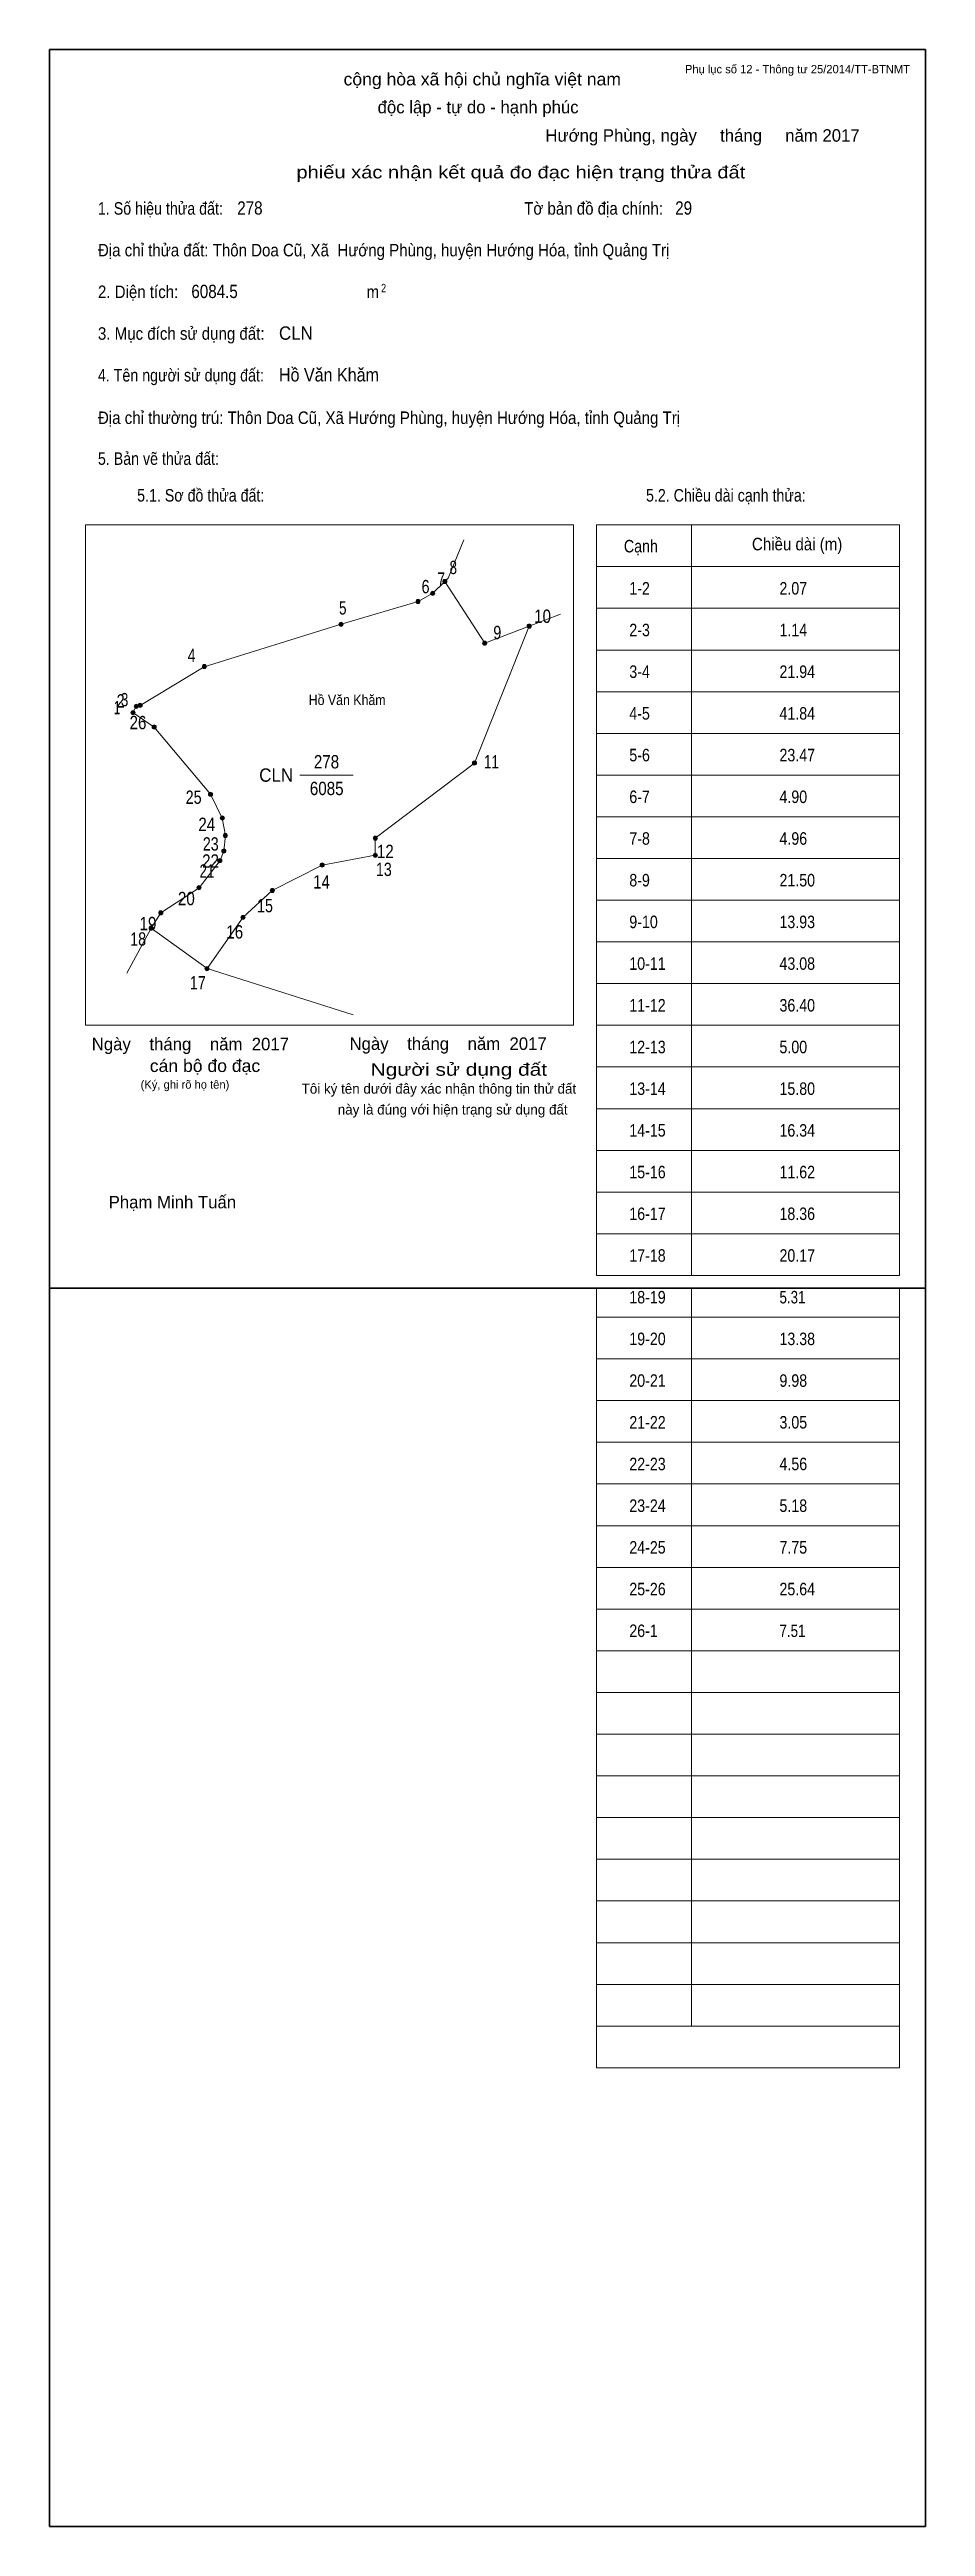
# Model space of a CAD drawing. Header units: centimetres. Extents: x 0 to 21, y -29.7 to 29.7.
import ezdxf
from ezdxf.enums import TextEntityAlignment as Align

# ---------------------------------------------------------------- set-up
doc = ezdxf.new("R2010")
doc.units = ezdxf.units.CM
doc.header["$LTSCALE"] = 0.12
for name, color, linetype in [('2', 7, 'Continuous'), ('30', 7, 'Continuous'), ('34', 7, 'Continuous')]:
    doc.layers.add(name, color=color, linetype=linetype)
for name, color, linetype, lineweight in [('32', 7, 'Continuous', 13), ('33', 7, 'Continuous', 13), ('6', 7, 'Continuous', 13), ('63', 7, 'Continuous', 13)]:
    doc.layers.add(name, color=color, linetype=linetype, lineweight=lineweight)

msp = doc.modelspace()

# ---------------------------------------------------------------- hatches: boundary and pattern name
at = {"layer": '32'}
for points in [[(9.2349, 16.6588, 1), (9.1349, 16.6588, 1)], [(9.526, 16.9426, 1), (9.426, 16.9426, 1)], [(8.8839, 16.4636, 1), (8.7839, 16.4636, 1)], [(7.0386, 15.9166, 1), (6.9386, 15.9166, 1)], [(10.4839, 15.4623, 1), (10.3839, 15.4623, 1)], [(11.55, 15.8723, 1), (11.45, 15.8723, 1)], [(3.7599, 14.9046, 1), (3.6599, 14.9046, 1)], [(2.05, 13.7991, 1), (1.95, 13.7991, 1)], [(2.1312, 13.9484, 1), (2.0312, 13.9484, 1)], [(2.2214, 13.9714, 1), (2.1214, 13.9714, 1)], [(2.5585, 13.4522, 1), (2.4585, 13.4522, 1)], [(10.2378, 12.592, 1), (10.1378, 12.592, 1)], [(3.9075, 11.8391, 1), (3.8075, 11.8391, 1)], [(4.1913, 11.27, 1), (4.0913, 11.27, 1)], [(4.2659, 10.8517, 1), (4.1659, 10.8517, 1)], [(7.8596, 10.7877, 1), (7.7596, 10.7877, 1)], [(4.1322, 10.2489, 1), (4.0322, 10.2489, 1)], [(4.2298, 10.4794, 1), (4.1298, 10.4794, 1)], [(6.5851, 10.1423, 1), (6.4851, 10.1423, 1)], [(7.8596, 10.3777, 1), (7.7596, 10.3777, 1)], [(3.6328, 9.6002, 1), (3.5328, 9.6002, 1)], [(5.3911, 9.5338, 1), (5.2911, 9.5338, 1)], [(2.7167, 8.9967, 1), (2.6167, 8.9967, 1)], [(4.6883, 8.89, 1), (4.5883, 8.89, 1)], [(2.4847, 8.6284, 1), (2.3847, 8.6284, 1)], [(3.8239, 7.6574, 1), (3.7239, 7.6574, 1)]]:
    msp.add_hatch(color=256, dxfattribs=at).paths.add_polyline_path(points)

# ---------------------------------------------------------------- linework, layer by layer
for centre in [(9.1849, 16.6588), (9.476, 16.9426), (8.8339, 16.4636), (6.9886, 15.9166), (10.4339, 15.4623), (11.5, 15.8723), (3.7099, 14.9046), (2, 13.7991), (2.0812, 13.9484), (2.1714, 13.9714), (2.5085, 13.4522), (10.1878, 12.592), (3.8575, 11.8391), (4.1413, 11.27), (4.2159, 10.8517), (7.8096, 10.7877), (4.0822, 10.2489), (4.1798, 10.4794), (6.5351, 10.1423), (7.8096, 10.3777), (3.5828, 9.6002), (5.3411, 9.5338), (2.6667, 8.9967), (4.6383, 8.89), (2.4347, 8.6284), (3.7739, 7.6574)]:
    msp.add_circle(centre, 0.05, dxfattribs=at)
at = {"layer": '33'}
msp.add_line((6, 12.3), (7.28, 12.3), dxfattribs=at)
at = {"layer": '6'}
for p, q in [((12.25, 16.16), (11.5, 15.87)), ((2.44, 8.63), (1.85, 7.55)), ((2.44, 8.63), (3.78, 7.66)), ((7.28, 6.55), (3.78, 7.66))]:
    msp.add_line(p, q, dxfattribs=at)
for points in [[(9.48, 16.94), (9.56, 17.02), (9.93, 17.94)], [(2.44, 8.63), (2.67, 9), (3.59, 9.6), (4.09, 10.25), (4.18, 10.48), (4.22, 10.85), (4.14, 11.27), (3.86, 11.84), (2.51, 13.45), (2, 13.8), (2.08, 13.95), (2.17, 13.97), (3.71, 14.9), (6.99, 15.92), (8.84, 16.46), (9.19, 16.66), (9.48, 16.94)], [(9.48, 16.94), (10.44, 15.46), (11.5, 15.87)], [(11.5, 15.87), (10.19, 12.59), (7.81, 10.79), (7.81, 10.38)], [(3.78, 7.66), (4.64, 8.89), (5.34, 9.53), (6.54, 10.14), (7.81, 10.38)]]:
    msp.add_lwpolyline(points, dxfattribs=at)
at = {"layer": '63'}
for p, q in [((0.86, 18.3), (12.56, 18.3)), ((0.86, 6.3), (0.86, 18.3)), ((12.56, 6.3), (12.56, 18.3)), ((13.11, 18.3), (20.38, 18.3)), ((13.11, 0.3), (13.11, 18.3)), ((15.39, 0.3), (15.39, 18.3)), ((20.38, 0.3), (20.38, 18.3)), ((13.11, 17.3), (20.38, 17.3)), ((13.11, 16.3), (20.38, 16.3)), ((13.11, 15.3), (20.38, 15.3)), ((13.11, 14.3), (20.38, 14.3)), ((13.11, 13.3), (20.38, 13.3)), ((13.11, 12.3), (20.38, 12.3)), ((13.11, 11.3), (20.38, 11.3)), ((13.11, 10.3), (20.38, 10.3)), ((13.11, 9.3), (20.38, 9.3)), ((13.11, 8.3), (20.38, 8.3)), ((13.11, 7.3), (20.38, 7.3)), ((0.86, 6.3), (12.56, 6.3)), ((13.11, 6.3), (20.38, 6.3)), ((13.11, 5.3), (20.38, 5.3)), ((13.11, 4.3), (20.38, 4.3)), ((13.11, 3.3), (20.38, 3.3)), ((13.11, 2.3), (20.38, 2.3)), ((13.11, 1.3), (20.38, 1.3)), ((13.11, 0.3), (20.38, 0.3)), ((13.11, -18.7), (13.11, 0)), ((15.39, -17.7), (15.39, 0)), ((20.38, -18.7), (20.38, 0)), ((13.11, -0.7), (20.38, -0.7)), ((13.11, -0.7), (20.38, -0.7)), ((13.11, -1.7), (20.38, -1.7)), ((13.11, -2.7), (20.38, -2.7)), ((13.11, -3.7), (20.38, -3.7)), ((13.11, -4.7), (20.38, -4.7)), ((13.11, -5.7), (20.38, -5.7)), ((13.11, -6.7), (20.38, -6.7)), ((13.11, -7.7), (20.38, -7.7)), ((13.11, -8.7), (20.38, -8.7)), ((13.11, -9.7), (20.38, -9.7)), ((13.11, -10.7), (20.38, -10.7)), ((13.11, -11.7), (20.38, -11.7)), ((13.11, -12.7), (20.38, -12.7)), ((13.11, -13.7), (20.38, -13.7)), ((13.11, -14.7), (20.38, -14.7)), ((13.11, -15.7), (20.38, -15.7)), ((13.11, -16.7), (20.38, -16.7)), ((13.11, -17.7), (20.38, -17.7)), ((13.11, -18.7), (20.38, -18.7))]:
    msp.add_line(p, q, dxfattribs=at)
at = {"layer": '63', "lineweight": 35}
for points in [[(0, 0), (0, 29.7), (21, 29.7), (21, 0)], [(0, -29.7), (0, 0), (21, 0), (21, -29.7)]]:
    msp.add_lwpolyline(points, close=True, dxfattribs=at)

# ---------------------------------------------------------------- texts
at = {"layer": '2', "width": 0.9}
msp.add_text('Hồ Văn Khăm', height=0.246, dxfattribs=at).set_placement((7.135, 13.98), align=Align.CENTER)
at = {"layer": '30'}
for s, width, p in [('1-2', 0.85, (13.9, 16.63)), ('2.07', 0.85, (17.5, 16.63)), ('2-3', 0.85, (13.9, 15.63)), ('1.14', 0.85, (17.5, 15.63)), ('3-4', 0.85, (13.9, 14.63)), ('21.94', 0.85, (17.5, 14.63)), ('4-5', 0.85, (13.9, 13.63)), ('41.84', 0.85, (17.5, 13.63)), ('5-6', 0.85, (13.9, 12.63)), ('23.47', 0.85, (17.5, 12.63)), ('6-7', 0.85, (13.9, 11.63)), ('4.90', 0.85, (17.5, 11.63)), ('7-8', 0.85, (13.9, 10.63)), ('4.96', 0.85, (17.5, 10.63)), ('8-9', 0.85, (13.9, 9.63)), ('21.50', 0.85, (17.5, 9.63)), ('9-10', 0.85, (13.9, 8.63)), ('13.93', 0.85, (17.5, 8.63)), ('10-11', 0.85, (13.9, 7.63)), ('43.08', 0.85, (17.5, 7.63)), ('11-12', 0.85, (13.9, 6.63)), ('36.40', 0.85, (17.5, 6.63)), ('12-13', 0.85, (13.9, 5.63)), ('5.00', 0.85, (17.5, 5.63)), ('13-14', 0.85, (13.9, 4.63)), ('15.80', 0.85, (17.5, 4.63)), ('14-15', 0.85, (13.9, 3.63)), ('16.34', 0.85, (17.5, 3.63)), ('15-16', 0.85, (13.9, 2.63)), ('11.62', 0.85, (17.5, 2.63)), ('16-17', 0.85, (13.9, 1.63)), ('18.36', 0.85, (17.5, 1.63)), ('17-18', 0.85, (13.9, 0.63)), ('20.17', 0.85, (17.5, 0.63)), ('18-19', 0.85, (13.9, -0.37)), ('5.31', 0.8, (17.5, -0.37)), ('19-20', 0.85, (13.9, -1.37)), ('13.38', 0.85, (17.5, -1.37)), ('20-21', 0.85, (13.9, -2.37)), ('9.98', 0.85, (17.5, -2.37)), ('21-22', 0.85, (13.9, -3.37)), ('3.05', 0.85, (17.5, -3.37)), ('22-23', 0.85, (13.9, -4.37)), ('4.56', 0.85, (17.5, -4.37)), ('23-24', 0.85, (13.9, -5.37)), ('5.18', 0.85, (17.5, -5.37)), ('24-25', 0.85, (13.9, -6.37)), ('7.75', 0.85, (17.5, -6.37)), ('25-26', 0.85, (13.9, -7.37)), ('25.64', 0.85, (17.5, -7.37)), ('26-1', 0.85, (13.9, -8.37)), ('7.51', 0.8, (17.5, -8.37))]:
    msp.add_text(s, height=0.3, dxfattribs=dict(at, width=width)).set_placement(p)
at = {"layer": '32'}
for s, width, p in [('8', 0.75, (9.68, 17.12)), ('6', 0.8, (9.015, 16.66)), ('7', 0.75, (9.39, 16.84)), ('5', 0.75, (7.03, 16.15)), ('10', 0.85, (11.82, 15.95)), ('9', 0.8, (10.735, 15.56)), ('4', 0.8, (3.405, 15.01)), ('3', 0.75, (1.8, 13.95)), ('1', 0.65, (1.62, 13.76)), ('2', 0.8, (1.705, 13.92)), ('26', 0.85, (2.12, 13.4)), ('11', 0.75, (10.595, 12.46)), ('25', 0.8, (3.455, 11.61)), ('24', 0.85, (3.77, 10.96)), ('23', 0.8, (3.865, 10.49)), ('21', 0.75, (3.775, 9.84)), ('22', 0.85, (3.86, 10.08)), ('13', 0.8, (8.015, 9.88)), ('12', 0.85, (8.05, 10.31)), ('20', 0.85, (3.28, 9.18)), ('14', 0.85, (6.52, 9.58)), ('15', 0.8, (5.165, 9.01)), ('18', 0.8, (2.125, 8.21)), ('19', 0.85, (2.36, 8.58)), ('16', 0.85, (4.44, 8.38)), ('17', 0.8, (3.555, 7.16))]:
    msp.add_text(s, height=0.32, dxfattribs=dict(at, width=width)).set_placement(p, align=Align.CENTER)
at = {"layer": '33', "width": 0.85}
for s, p in [('278', (6.64, 12.46)), ('6085', (6.645, 11.82))]:
    msp.add_text(s, height=0.32, dxfattribs=at).set_placement(p, align=Align.CENTER)
at = {"layer": '33', "width": 0.95}
msp.add_text('CLN', height=0.32, dxfattribs=at).set_placement((5.84, 12.14), align=Align.RIGHT)
at = {"layer": '34'}
for s, width, p in [('278', 0.85, (4.5, 25.74)), ('29', 0.85, (15, 25.74)), ('6084.5', 0.85, (3.4, 23.74)), ('CLN', 0.95, (5.5, 22.74)), ('Hồ Văn Khăm', 0.9, (5.5, 21.74))]:
    msp.add_text(s, height=0.32, dxfattribs=dict(at, width=width)).set_placement(p)
at = {"layer": '63', "width": 1.05}
msp.add_text('cộng hòa xã hội chủ nghĩa việt nam', height=0.3, dxfattribs=at).set_placement((10.375, 28.84), align=Align.CENTER)
at = {"layer": '63'}
for s, height, p in [('Phụ lục số 12 - Thông tư 25/2014/TT-BTNMT', 0.2, (20.63, 29.13)), ('Ngày    tháng    năm  2017', 0.3, (5.74, 5.7)), ('Ngày    tháng    năm  2017', 0.3, (11.92, 5.71)), ('(Ký, ghi rõ họ tên)', 0.2, (4.31, 4.78))]:
    msp.add_text(s, height=height, dxfattribs=at).set_placement(p, align=Align.RIGHT)
for s, height, p in [('độc lập - tự do - hạnh phúc', 0.3, (10.275, 28.17)), ('Hướng Phùng, ngày     tháng     năm 2017', 0.3, (15.655, 27.49)), ('Tôi ký tên dưới đây xác nhận thông tin thử đất', 0.24, (9.335, 4.66)), ('này là đúng với hiện trạng sử dụng đất', 0.24, (9.665, 4.16)), ('Phạm Minh Tuấn', 0.3, (2.945, 1.91))]:
    msp.add_text(s, height=height, dxfattribs=at).set_placement(p, align=Align.CENTER)
for s, width, p in [('phiếu xác nhận kết quả đo đạc hiện trạng thửa đất', 1.2, (16.68, 26.61)), ('cán bộ đo đạc', 1.05, (5.05, 5.18)), ('Người sử dụng đất', 1.25, (11.93, 5.09))]:
    msp.add_text(s, height=0.3, dxfattribs=dict(at, width=width)).set_placement(p, align=Align.RIGHT)
for s, height, width, p in [('1. Số hiệu thửa đất:', 0.3, 0.85, (1.16, 25.74)), ('Tờ bản đồ địa chính:', 0.3, 0.9, (11.38, 25.74)), ('Địa chỉ thửa đất: Thôn Doa Cũ, Xã  Hướng Phùng, huyện Hướng Hóa, tỉnh Quảng Trị', 0.3, 0.9, (1.16, 24.74)), ('2. Diện tích:', 0.3, 0.9, (1.16, 23.74)), ('m', 0.3, 0.9, (7.6, 23.74)), ('2', 0.2, 0.8, (7.95, 23.88)), ('3. Mục đích sử dụng đất:', 0.3, 0.9, (1.16, 22.74)), ('4. Tên người sử dụng đất:', 0.3, 0.85, (1.16, 21.74)), ('Địa chỉ thường trú: Thôn Doa Cũ, Xã Hướng Phùng, huyện Hướng Hóa, tỉnh Quảng Trị', 0.3, 0.9, (1.16, 20.72)), ('5. Bản vẽ thửa đất:', 0.3, 0.85, (1.16, 19.74)), ('5.1. Sơ đồ thửa đất:', 0.3, 0.85, (2.1, 18.86)), ('5.2. Chiều dài cạnh thửa:', 0.3, 0.85, (14.3, 18.86)), ('Cạnh', 0.3, 0.85, (13.77, 17.64)), ('Chiều dài (m)', 0.3, 0.9, (16.84, 17.69))]:
    msp.add_text(s, height=height, dxfattribs=dict(at, width=width)).set_placement(p)

doc.saveas('drawing.dxf')
